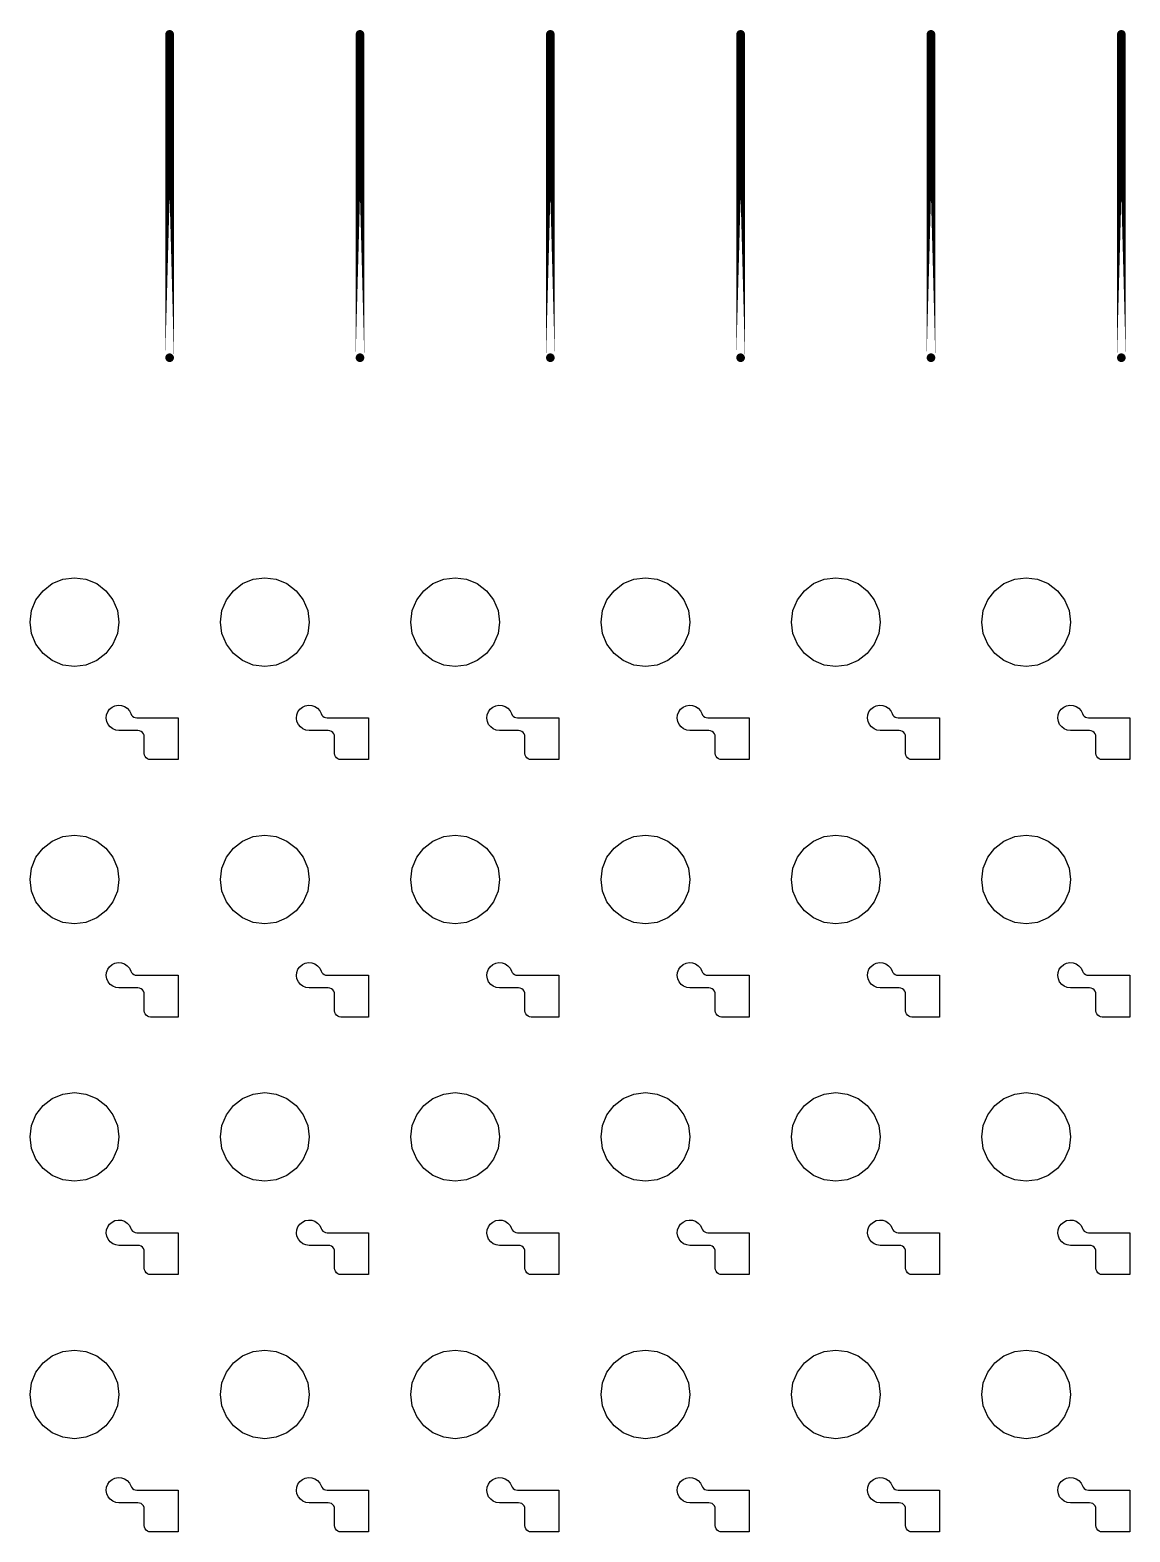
# Model space of a CAD drawing. Extents: x 11 to 212, y 11 to 212.
# Drawn here: x 132.85 to 143.04, y 161.51 to 175.44 of the extents above; entities that cross this region are included whole.
import ezdxf

# ---------------------------------------------------------------- set-up
doc = ezdxf.new("R2010")
doc.units = 0
doc.layers.get('0').update_dxf_attribs({"linetype": 'continuous'})
doc.layers.add('C3', color=7, linetype='continuous')

# ---------------------------------------------------------------- blocks, each defined once
blk = doc.blocks.new('cutlineendpoint')
at = {"const_width": 0.04}
blk.add_lwpolyline([(-0.02, 0, 1), (0.02, 0, 1)], format="xyb", close=True, dxfattribs=at)

msp = doc.modelspace()

# ---------------------------------------------------------------- linework, layer by layer
at = {"layer": 'C3', "const_width": 0.08}
for points in [[(134.141, 172.4), (134.141, 175.4)], [(135.906, 172.4), (135.906, 175.4)], [(137.671, 172.4), (137.671, 175.4)], [(139.435, 172.4), (139.435, 175.4)], [(141.2, 172.4), (141.2, 175.4)], [(142.965, 172.4), (142.965, 175.4)]]:
    msp.add_lwpolyline(points, close=True, dxfattribs=at)
at = {"layer": 'C3'}
for points in [[(133.671, 169.947), (133.657, 169.84), (133.615, 169.741), (133.55, 169.656), (133.465, 169.59), (133.365, 169.549), (133.259, 169.535), (133.152, 169.549), (133.053, 169.59), (132.968, 169.656), (132.902, 169.741), (132.861, 169.84), (132.847, 169.947), (132.861, 170.054), (132.902, 170.153), (132.968, 170.238), (133.053, 170.304), (133.152, 170.345), (133.259, 170.359), (133.365, 170.345), (133.465, 170.304), (133.55, 170.238), (133.615, 170.153), (133.657, 170.054)], [(135.435, 169.947), (135.421, 169.84), (135.38, 169.741), (135.315, 169.656), (135.229, 169.59), (135.13, 169.549), (135.024, 169.535), (134.917, 169.549), (134.818, 169.59), (134.732, 169.656), (134.667, 169.741), (134.626, 169.84), (134.612, 169.947), (134.626, 170.054), (134.667, 170.153), (134.732, 170.238), (134.818, 170.304), (134.917, 170.345), (135.024, 170.359), (135.13, 170.345), (135.229, 170.304), (135.315, 170.238), (135.38, 170.153), (135.421, 170.054)], [(137.2, 169.947), (137.186, 169.84), (137.145, 169.741), (137.079, 169.656), (136.994, 169.59), (136.895, 169.549), (136.788, 169.535), (136.682, 169.549), (136.582, 169.59), (136.497, 169.656), (136.432, 169.741), (136.391, 169.84), (136.376, 169.947), (136.391, 170.054), (136.432, 170.153), (136.497, 170.238), (136.582, 170.304), (136.682, 170.345), (136.788, 170.359), (136.895, 170.345), (136.994, 170.304), (137.079, 170.238), (137.145, 170.153), (137.186, 170.054)], [(138.965, 169.947), (138.951, 169.84), (138.91, 169.741), (138.844, 169.656), (138.759, 169.59), (138.66, 169.549), (138.553, 169.535), (138.446, 169.549), (138.347, 169.59), (138.262, 169.656), (138.196, 169.741), (138.155, 169.84), (138.141, 169.947), (138.155, 170.054), (138.196, 170.153), (138.262, 170.238), (138.347, 170.304), (138.446, 170.345), (138.553, 170.359), (138.66, 170.345), (138.759, 170.304), (138.844, 170.238), (138.91, 170.153), (138.951, 170.054)], [(140.729, 169.947), (140.715, 169.84), (140.674, 169.741), (140.609, 169.656), (140.524, 169.59), (140.424, 169.549), (140.318, 169.535), (140.211, 169.549), (140.112, 169.59), (140.026, 169.656), (139.961, 169.741), (139.92, 169.84), (139.906, 169.947), (139.92, 170.054), (139.961, 170.153), (140.026, 170.238), (140.112, 170.304), (140.211, 170.345), (140.318, 170.359), (140.424, 170.345), (140.524, 170.304), (140.609, 170.238), (140.674, 170.153), (140.715, 170.054)], [(142.494, 169.947), (142.48, 169.84), (142.439, 169.741), (142.374, 169.656), (142.288, 169.59), (142.189, 169.549), (142.082, 169.535), (141.976, 169.549), (141.876, 169.59), (141.791, 169.656), (141.726, 169.741), (141.685, 169.84), (141.671, 169.947), (141.685, 170.054), (141.726, 170.153), (141.791, 170.238), (141.876, 170.304), (141.976, 170.345), (142.082, 170.359), (142.189, 170.345), (142.288, 170.304), (142.374, 170.238), (142.439, 170.153), (142.48, 170.054)], [(133.965, 168.671), (133.949, 168.673), (133.935, 168.678), (133.923, 168.688), (133.914, 168.7), (133.908, 168.714), (133.906, 168.729), (133.906, 168.882), (133.904, 168.898), (133.898, 168.912), (133.889, 168.924), (133.876, 168.933), (133.862, 168.939), (133.847, 168.941), (133.671, 168.941), (133.641, 168.945), (133.613, 168.956), (133.589, 168.974), (133.57, 168.998), (133.558, 169.026), (133.553, 169.056), (133.556, 169.086), (133.567, 169.114), (133.584, 169.139), (133.607, 169.158), (133.634, 169.171), (133.664, 169.176), (133.694, 169.174), (133.723, 169.164), (133.748, 169.148), (133.768, 169.125), (133.782, 169.098), (133.788, 169.085), (133.797, 169.074), (133.809, 169.066), (133.823, 169.061), (133.837, 169.059), (134.221, 169.059), (134.221, 168.671)], [(135.729, 168.671), (135.714, 168.673), (135.7, 168.678), (135.688, 168.688), (135.678, 168.7), (135.673, 168.714), (135.671, 168.729), (135.671, 168.882), (135.669, 168.898), (135.663, 168.912), (135.653, 168.924), (135.641, 168.933), (135.627, 168.939), (135.612, 168.941), (135.435, 168.941), (135.405, 168.945), (135.377, 168.956), (135.353, 168.974), (135.335, 168.998), (135.322, 169.026), (135.318, 169.056), (135.321, 169.086), (135.331, 169.114), (135.349, 169.139), (135.372, 169.158), (135.399, 169.171), (135.429, 169.176), (135.459, 169.174), (135.487, 169.164), (135.513, 169.148), (135.533, 169.125), (135.546, 169.098), (135.553, 169.085), (135.562, 169.074), (135.574, 169.066), (135.587, 169.061), (135.602, 169.059), (135.986, 169.059), (135.986, 168.671)], [(137.494, 168.671), (137.479, 168.673), (137.465, 168.678), (137.453, 168.688), (137.443, 168.7), (137.437, 168.714), (137.435, 168.729), (137.435, 168.882), (137.433, 168.898), (137.427, 168.912), (137.418, 168.924), (137.406, 168.933), (137.392, 168.939), (137.376, 168.941), (137.2, 168.941), (137.17, 168.945), (137.142, 168.956), (137.118, 168.974), (137.099, 168.998), (137.087, 169.026), (137.082, 169.056), (137.085, 169.086), (137.096, 169.114), (137.113, 169.139), (137.137, 169.158), (137.164, 169.171), (137.194, 169.176), (137.224, 169.174), (137.252, 169.164), (137.277, 169.148), (137.297, 169.125), (137.311, 169.098), (137.317, 169.085), (137.327, 169.074), (137.339, 169.066), (137.352, 169.061), (137.366, 169.059), (137.751, 169.059), (137.751, 168.671)], [(139.259, 168.671), (139.244, 168.673), (139.229, 168.678), (139.217, 168.688), (139.208, 168.7), (139.202, 168.714), (139.2, 168.729), (139.2, 168.882), (139.198, 168.898), (139.192, 168.912), (139.183, 168.924), (139.171, 168.933), (139.156, 168.939), (139.141, 168.941), (138.965, 168.941), (138.935, 168.945), (138.907, 168.956), (138.883, 168.974), (138.864, 168.998), (138.852, 169.026), (138.847, 169.056), (138.85, 169.086), (138.861, 169.114), (138.878, 169.139), (138.901, 169.158), (138.929, 169.171), (138.958, 169.176), (138.988, 169.174), (139.017, 169.164), (139.042, 169.148), (139.062, 169.125), (139.076, 169.098), (139.082, 169.085), (139.091, 169.074), (139.103, 169.066), (139.117, 169.061), (139.131, 169.059), (139.515, 169.059), (139.515, 168.671)], [(141.024, 168.671), (141.008, 168.673), (140.994, 168.678), (140.982, 168.688), (140.973, 168.7), (140.967, 168.714), (140.965, 168.729), (140.965, 168.882), (140.963, 168.898), (140.957, 168.912), (140.947, 168.924), (140.935, 168.933), (140.921, 168.939), (140.906, 168.941), (140.729, 168.941), (140.699, 168.945), (140.672, 168.956), (140.647, 168.974), (140.629, 168.998), (140.617, 169.026), (140.612, 169.056), (140.615, 169.086), (140.625, 169.114), (140.643, 169.139), (140.666, 169.158), (140.693, 169.171), (140.723, 169.176), (140.753, 169.174), (140.782, 169.164), (140.807, 169.148), (140.827, 169.125), (140.84, 169.098), (140.847, 169.085), (140.856, 169.074), (140.868, 169.066), (140.881, 169.061), (140.896, 169.059), (141.28, 169.059), (141.28, 168.671)], [(142.788, 168.671), (142.773, 168.673), (142.759, 168.678), (142.747, 168.688), (142.737, 168.7), (142.731, 168.714), (142.729, 168.729), (142.729, 168.882), (142.727, 168.898), (142.722, 168.912), (142.712, 168.924), (142.7, 168.933), (142.686, 168.939), (142.671, 168.941), (142.494, 168.941), (142.464, 168.945), (142.436, 168.956), (142.412, 168.974), (142.393, 168.998), (142.381, 169.026), (142.377, 169.056), (142.38, 169.086), (142.39, 169.114), (142.408, 169.139), (142.431, 169.158), (142.458, 169.171), (142.488, 169.176), (142.518, 169.174), (142.546, 169.164), (142.571, 169.148), (142.591, 169.125), (142.605, 169.098), (142.611, 169.085), (142.621, 169.074), (142.633, 169.066), (142.646, 169.061), (142.66, 169.059), (143.045, 169.059), (143.045, 168.671)], [(133.671, 167.559), (133.657, 167.452), (133.615, 167.353), (133.55, 167.268), (133.465, 167.202), (133.365, 167.161), (133.259, 167.147), (133.152, 167.161), (133.053, 167.202), (132.968, 167.268), (132.902, 167.353), (132.861, 167.452), (132.847, 167.559), (132.861, 167.665), (132.902, 167.765), (132.968, 167.85), (133.053, 167.915), (133.152, 167.957), (133.259, 167.971), (133.365, 167.957), (133.465, 167.915), (133.55, 167.85), (133.615, 167.765), (133.657, 167.665)], [(135.435, 167.559), (135.421, 167.452), (135.38, 167.353), (135.315, 167.268), (135.229, 167.202), (135.13, 167.161), (135.024, 167.147), (134.917, 167.161), (134.818, 167.202), (134.732, 167.268), (134.667, 167.353), (134.626, 167.452), (134.612, 167.559), (134.626, 167.665), (134.667, 167.765), (134.732, 167.85), (134.818, 167.915), (134.917, 167.957), (135.024, 167.971), (135.13, 167.957), (135.229, 167.915), (135.315, 167.85), (135.38, 167.765), (135.421, 167.665)], [(137.2, 167.559), (137.186, 167.452), (137.145, 167.353), (137.079, 167.268), (136.994, 167.202), (136.895, 167.161), (136.788, 167.147), (136.682, 167.161), (136.582, 167.202), (136.497, 167.268), (136.432, 167.353), (136.391, 167.452), (136.376, 167.559), (136.391, 167.665), (136.432, 167.765), (136.497, 167.85), (136.582, 167.915), (136.682, 167.957), (136.788, 167.971), (136.895, 167.957), (136.994, 167.915), (137.079, 167.85), (137.145, 167.765), (137.186, 167.665)], [(138.965, 167.559), (138.951, 167.452), (138.91, 167.353), (138.844, 167.268), (138.759, 167.202), (138.66, 167.161), (138.553, 167.147), (138.446, 167.161), (138.347, 167.202), (138.262, 167.268), (138.196, 167.353), (138.155, 167.452), (138.141, 167.559), (138.155, 167.665), (138.196, 167.765), (138.262, 167.85), (138.347, 167.915), (138.446, 167.957), (138.553, 167.971), (138.66, 167.957), (138.759, 167.915), (138.844, 167.85), (138.91, 167.765), (138.951, 167.665)], [(140.729, 167.559), (140.715, 167.452), (140.674, 167.353), (140.609, 167.268), (140.524, 167.202), (140.424, 167.161), (140.318, 167.147), (140.211, 167.161), (140.112, 167.202), (140.026, 167.268), (139.961, 167.353), (139.92, 167.452), (139.906, 167.559), (139.92, 167.665), (139.961, 167.765), (140.026, 167.85), (140.112, 167.915), (140.211, 167.957), (140.318, 167.971), (140.424, 167.957), (140.524, 167.915), (140.609, 167.85), (140.674, 167.765), (140.715, 167.665)], [(142.494, 167.559), (142.48, 167.452), (142.439, 167.353), (142.374, 167.268), (142.288, 167.202), (142.189, 167.161), (142.082, 167.147), (141.976, 167.161), (141.876, 167.202), (141.791, 167.268), (141.726, 167.353), (141.685, 167.452), (141.671, 167.559), (141.685, 167.665), (141.726, 167.765), (141.791, 167.85), (141.876, 167.915), (141.976, 167.957), (142.082, 167.971), (142.189, 167.957), (142.288, 167.915), (142.374, 167.85), (142.439, 167.765), (142.48, 167.665)], [(133.965, 166.282), (133.949, 166.284), (133.935, 166.29), (133.923, 166.3), (133.914, 166.312), (133.908, 166.326), (133.906, 166.341), (133.906, 166.494), (133.904, 166.509), (133.898, 166.524), (133.889, 166.536), (133.876, 166.545), (133.862, 166.551), (133.847, 166.553), (133.671, 166.553), (133.641, 166.557), (133.613, 166.568), (133.589, 166.586), (133.57, 166.61), (133.558, 166.638), (133.553, 166.667), (133.556, 166.697), (133.567, 166.726), (133.584, 166.75), (133.607, 166.77), (133.634, 166.783), (133.664, 166.788), (133.694, 166.786), (133.723, 166.776), (133.748, 166.759), (133.768, 166.737), (133.782, 166.71), (133.788, 166.697), (133.797, 166.686), (133.809, 166.678), (133.823, 166.672), (133.837, 166.671), (134.221, 166.671), (134.221, 166.282)], [(135.729, 166.282), (135.714, 166.284), (135.7, 166.29), (135.688, 166.3), (135.678, 166.312), (135.673, 166.326), (135.671, 166.341), (135.671, 166.494), (135.669, 166.509), (135.663, 166.524), (135.653, 166.536), (135.641, 166.545), (135.627, 166.551), (135.612, 166.553), (135.435, 166.553), (135.405, 166.557), (135.377, 166.568), (135.353, 166.586), (135.335, 166.61), (135.322, 166.638), (135.318, 166.667), (135.321, 166.697), (135.331, 166.726), (135.349, 166.75), (135.372, 166.77), (135.399, 166.783), (135.429, 166.788), (135.459, 166.786), (135.487, 166.776), (135.513, 166.759), (135.533, 166.737), (135.546, 166.71), (135.553, 166.697), (135.562, 166.686), (135.574, 166.678), (135.587, 166.672), (135.602, 166.671), (135.986, 166.671), (135.986, 166.282)], [(137.494, 166.282), (137.479, 166.284), (137.465, 166.29), (137.453, 166.3), (137.443, 166.312), (137.437, 166.326), (137.435, 166.341), (137.435, 166.494), (137.433, 166.509), (137.427, 166.524), (137.418, 166.536), (137.406, 166.545), (137.392, 166.551), (137.376, 166.553), (137.2, 166.553), (137.17, 166.557), (137.142, 166.568), (137.118, 166.586), (137.099, 166.61), (137.087, 166.638), (137.082, 166.667), (137.085, 166.697), (137.096, 166.726), (137.113, 166.75), (137.137, 166.77), (137.164, 166.783), (137.194, 166.788), (137.224, 166.786), (137.252, 166.776), (137.277, 166.759), (137.297, 166.737), (137.311, 166.71), (137.317, 166.697), (137.327, 166.686), (137.339, 166.678), (137.352, 166.672), (137.366, 166.671), (137.751, 166.671), (137.751, 166.282)], [(139.259, 166.282), (139.244, 166.284), (139.229, 166.29), (139.217, 166.3), (139.208, 166.312), (139.202, 166.326), (139.2, 166.341), (139.2, 166.494), (139.198, 166.509), (139.192, 166.524), (139.183, 166.536), (139.171, 166.545), (139.156, 166.551), (139.141, 166.553), (138.965, 166.553), (138.935, 166.557), (138.907, 166.568), (138.883, 166.586), (138.864, 166.61), (138.852, 166.638), (138.847, 166.667), (138.85, 166.697), (138.861, 166.726), (138.878, 166.75), (138.901, 166.77), (138.929, 166.783), (138.958, 166.788), (138.988, 166.786), (139.017, 166.776), (139.042, 166.759), (139.062, 166.737), (139.076, 166.71), (139.082, 166.697), (139.091, 166.686), (139.103, 166.678), (139.117, 166.672), (139.131, 166.671), (139.515, 166.671), (139.515, 166.282)], [(141.024, 166.282), (141.008, 166.284), (140.994, 166.29), (140.982, 166.3), (140.973, 166.312), (140.967, 166.326), (140.965, 166.341), (140.965, 166.494), (140.963, 166.509), (140.957, 166.524), (140.947, 166.536), (140.935, 166.545), (140.921, 166.551), (140.906, 166.553), (140.729, 166.553), (140.699, 166.557), (140.672, 166.568), (140.647, 166.586), (140.629, 166.61), (140.617, 166.638), (140.612, 166.667), (140.615, 166.697), (140.625, 166.726), (140.643, 166.75), (140.666, 166.77), (140.693, 166.783), (140.723, 166.788), (140.753, 166.786), (140.782, 166.776), (140.807, 166.759), (140.827, 166.737), (140.84, 166.71), (140.847, 166.697), (140.856, 166.686), (140.868, 166.678), (140.881, 166.672), (140.896, 166.671), (141.28, 166.671), (141.28, 166.282)], [(142.788, 166.282), (142.773, 166.284), (142.759, 166.29), (142.747, 166.3), (142.737, 166.312), (142.731, 166.326), (142.729, 166.341), (142.729, 166.494), (142.727, 166.509), (142.722, 166.524), (142.712, 166.536), (142.7, 166.545), (142.686, 166.551), (142.671, 166.553), (142.494, 166.553), (142.464, 166.557), (142.436, 166.568), (142.412, 166.586), (142.393, 166.61), (142.381, 166.638), (142.377, 166.667), (142.38, 166.697), (142.39, 166.726), (142.408, 166.75), (142.431, 166.77), (142.458, 166.783), (142.488, 166.788), (142.518, 166.786), (142.546, 166.776), (142.571, 166.759), (142.591, 166.737), (142.605, 166.71), (142.611, 166.697), (142.621, 166.686), (142.633, 166.678), (142.646, 166.672), (142.66, 166.671), (143.045, 166.671), (143.045, 166.282)], [(133.671, 165.171), (133.657, 165.064), (133.615, 164.965), (133.55, 164.879), (133.465, 164.814), (133.365, 164.773), (133.259, 164.759), (133.152, 164.773), (133.053, 164.814), (132.968, 164.879), (132.902, 164.965), (132.861, 165.064), (132.847, 165.171), (132.861, 165.277), (132.902, 165.376), (132.968, 165.462), (133.053, 165.527), (133.152, 165.568), (133.259, 165.582), (133.365, 165.568), (133.465, 165.527), (133.55, 165.462), (133.615, 165.376), (133.657, 165.277)], [(135.435, 165.171), (135.421, 165.064), (135.38, 164.965), (135.315, 164.879), (135.229, 164.814), (135.13, 164.773), (135.024, 164.759), (134.917, 164.773), (134.818, 164.814), (134.732, 164.879), (134.667, 164.965), (134.626, 165.064), (134.612, 165.171), (134.626, 165.277), (134.667, 165.376), (134.732, 165.462), (134.818, 165.527), (134.917, 165.568), (135.024, 165.582), (135.13, 165.568), (135.229, 165.527), (135.315, 165.462), (135.38, 165.376), (135.421, 165.277)], [(137.2, 165.171), (137.186, 165.064), (137.145, 164.965), (137.079, 164.879), (136.994, 164.814), (136.895, 164.773), (136.788, 164.759), (136.682, 164.773), (136.582, 164.814), (136.497, 164.879), (136.432, 164.965), (136.391, 165.064), (136.376, 165.171), (136.391, 165.277), (136.432, 165.376), (136.497, 165.462), (136.582, 165.527), (136.682, 165.568), (136.788, 165.582), (136.895, 165.568), (136.994, 165.527), (137.079, 165.462), (137.145, 165.376), (137.186, 165.277)], [(138.965, 165.171), (138.951, 165.064), (138.91, 164.965), (138.844, 164.879), (138.759, 164.814), (138.66, 164.773), (138.553, 164.759), (138.446, 164.773), (138.347, 164.814), (138.262, 164.879), (138.196, 164.965), (138.155, 165.064), (138.141, 165.171), (138.155, 165.277), (138.196, 165.376), (138.262, 165.462), (138.347, 165.527), (138.446, 165.568), (138.553, 165.582), (138.66, 165.568), (138.759, 165.527), (138.844, 165.462), (138.91, 165.376), (138.951, 165.277)], [(140.729, 165.171), (140.715, 165.064), (140.674, 164.965), (140.609, 164.879), (140.524, 164.814), (140.424, 164.773), (140.318, 164.759), (140.211, 164.773), (140.112, 164.814), (140.026, 164.879), (139.961, 164.965), (139.92, 165.064), (139.906, 165.171), (139.92, 165.277), (139.961, 165.376), (140.026, 165.462), (140.112, 165.527), (140.211, 165.568), (140.318, 165.582), (140.424, 165.568), (140.524, 165.527), (140.609, 165.462), (140.674, 165.376), (140.715, 165.277)], [(142.494, 165.171), (142.48, 165.064), (142.439, 164.965), (142.374, 164.879), (142.288, 164.814), (142.189, 164.773), (142.082, 164.759), (141.976, 164.773), (141.876, 164.814), (141.791, 164.879), (141.726, 164.965), (141.685, 165.064), (141.671, 165.171), (141.685, 165.277), (141.726, 165.376), (141.791, 165.462), (141.876, 165.527), (141.976, 165.568), (142.082, 165.582), (142.189, 165.568), (142.288, 165.527), (142.374, 165.462), (142.439, 165.376), (142.48, 165.277)], [(133.965, 163.894), (133.949, 163.896), (133.935, 163.902), (133.923, 163.911), (133.914, 163.924), (133.908, 163.938), (133.906, 163.953), (133.906, 164.106), (133.904, 164.121), (133.898, 164.135), (133.889, 164.147), (133.876, 164.157), (133.862, 164.163), (133.847, 164.165), (133.671, 164.165), (133.641, 164.169), (133.613, 164.18), (133.589, 164.198), (133.57, 164.222), (133.558, 164.249), (133.553, 164.279), (133.556, 164.309), (133.567, 164.337), (133.584, 164.362), (133.607, 164.381), (133.634, 164.394), (133.664, 164.4), (133.694, 164.398), (133.723, 164.388), (133.748, 164.371), (133.768, 164.348), (133.782, 164.322), (133.788, 164.309), (133.797, 164.298), (133.809, 164.289), (133.823, 164.284), (133.837, 164.282), (134.221, 164.282), (134.221, 163.894)], [(135.729, 163.894), (135.714, 163.896), (135.7, 163.902), (135.688, 163.911), (135.678, 163.924), (135.673, 163.938), (135.671, 163.953), (135.671, 164.106), (135.669, 164.121), (135.663, 164.135), (135.653, 164.147), (135.641, 164.157), (135.627, 164.163), (135.612, 164.165), (135.435, 164.165), (135.405, 164.169), (135.377, 164.18), (135.353, 164.198), (135.335, 164.222), (135.322, 164.249), (135.318, 164.279), (135.321, 164.309), (135.331, 164.337), (135.349, 164.362), (135.372, 164.381), (135.399, 164.394), (135.429, 164.4), (135.459, 164.398), (135.487, 164.388), (135.513, 164.371), (135.533, 164.348), (135.546, 164.322), (135.553, 164.309), (135.562, 164.298), (135.574, 164.289), (135.587, 164.284), (135.602, 164.282), (135.986, 164.282), (135.986, 163.894)], [(137.494, 163.894), (137.479, 163.896), (137.465, 163.902), (137.453, 163.911), (137.443, 163.924), (137.437, 163.938), (137.435, 163.953), (137.435, 164.106), (137.433, 164.121), (137.427, 164.135), (137.418, 164.147), (137.406, 164.157), (137.392, 164.163), (137.376, 164.165), (137.2, 164.165), (137.17, 164.169), (137.142, 164.18), (137.118, 164.198), (137.099, 164.222), (137.087, 164.249), (137.082, 164.279), (137.085, 164.309), (137.096, 164.337), (137.113, 164.362), (137.137, 164.381), (137.164, 164.394), (137.194, 164.4), (137.224, 164.398), (137.252, 164.388), (137.277, 164.371), (137.297, 164.348), (137.311, 164.322), (137.317, 164.309), (137.327, 164.298), (137.339, 164.289), (137.352, 164.284), (137.366, 164.282), (137.751, 164.282), (137.751, 163.894)], [(139.259, 163.894), (139.244, 163.896), (139.229, 163.902), (139.217, 163.911), (139.208, 163.924), (139.202, 163.938), (139.2, 163.953), (139.2, 164.106), (139.198, 164.121), (139.192, 164.135), (139.183, 164.147), (139.171, 164.157), (139.156, 164.163), (139.141, 164.165), (138.965, 164.165), (138.935, 164.169), (138.907, 164.18), (138.883, 164.198), (138.864, 164.222), (138.852, 164.249), (138.847, 164.279), (138.85, 164.309), (138.861, 164.337), (138.878, 164.362), (138.901, 164.381), (138.929, 164.394), (138.958, 164.4), (138.988, 164.398), (139.017, 164.388), (139.042, 164.371), (139.062, 164.348), (139.076, 164.322), (139.082, 164.309), (139.091, 164.298), (139.103, 164.289), (139.117, 164.284), (139.131, 164.282), (139.515, 164.282), (139.515, 163.894)], [(141.024, 163.894), (141.008, 163.896), (140.994, 163.902), (140.982, 163.911), (140.973, 163.924), (140.967, 163.938), (140.965, 163.953), (140.965, 164.106), (140.963, 164.121), (140.957, 164.135), (140.947, 164.147), (140.935, 164.157), (140.921, 164.163), (140.906, 164.165), (140.729, 164.165), (140.699, 164.169), (140.672, 164.18), (140.647, 164.198), (140.629, 164.222), (140.617, 164.249), (140.612, 164.279), (140.615, 164.309), (140.625, 164.337), (140.643, 164.362), (140.666, 164.381), (140.693, 164.394), (140.723, 164.4), (140.753, 164.398), (140.782, 164.388), (140.807, 164.371), (140.827, 164.348), (140.84, 164.322), (140.847, 164.309), (140.856, 164.298), (140.868, 164.289), (140.881, 164.284), (140.896, 164.282), (141.28, 164.282), (141.28, 163.894)], [(142.788, 163.894), (142.773, 163.896), (142.759, 163.902), (142.747, 163.911), (142.737, 163.924), (142.731, 163.938), (142.729, 163.953), (142.729, 164.106), (142.727, 164.121), (142.722, 164.135), (142.712, 164.147), (142.7, 164.157), (142.686, 164.163), (142.671, 164.165), (142.494, 164.165), (142.464, 164.169), (142.436, 164.18), (142.412, 164.198), (142.393, 164.222), (142.381, 164.249), (142.377, 164.279), (142.38, 164.309), (142.39, 164.337), (142.408, 164.362), (142.431, 164.381), (142.458, 164.394), (142.488, 164.4), (142.518, 164.398), (142.546, 164.388), (142.571, 164.371), (142.591, 164.348), (142.605, 164.322), (142.611, 164.309), (142.621, 164.298), (142.633, 164.289), (142.646, 164.284), (142.66, 164.282), (143.045, 164.282), (143.045, 163.894)], [(133.671, 162.782), (133.657, 162.676), (133.615, 162.576), (133.55, 162.491), (133.465, 162.426), (133.365, 162.385), (133.259, 162.371), (133.152, 162.385), (133.053, 162.426), (132.968, 162.491), (132.902, 162.576), (132.861, 162.676), (132.847, 162.782), (132.861, 162.889), (132.902, 162.988), (132.968, 163.074), (133.053, 163.139), (133.152, 163.18), (133.259, 163.194), (133.365, 163.18), (133.465, 163.139), (133.55, 163.074), (133.615, 162.988), (133.657, 162.889)], [(135.435, 162.782), (135.421, 162.676), (135.38, 162.576), (135.315, 162.491), (135.229, 162.426), (135.13, 162.385), (135.024, 162.371), (134.917, 162.385), (134.818, 162.426), (134.732, 162.491), (134.667, 162.576), (134.626, 162.676), (134.612, 162.782), (134.626, 162.889), (134.667, 162.988), (134.732, 163.074), (134.818, 163.139), (134.917, 163.18), (135.024, 163.194), (135.13, 163.18), (135.229, 163.139), (135.315, 163.074), (135.38, 162.988), (135.421, 162.889)], [(137.2, 162.782), (137.186, 162.676), (137.145, 162.576), (137.079, 162.491), (136.994, 162.426), (136.895, 162.385), (136.788, 162.371), (136.682, 162.385), (136.582, 162.426), (136.497, 162.491), (136.432, 162.576), (136.391, 162.676), (136.376, 162.782), (136.391, 162.889), (136.432, 162.988), (136.497, 163.074), (136.582, 163.139), (136.682, 163.18), (136.788, 163.194), (136.895, 163.18), (136.994, 163.139), (137.079, 163.074), (137.145, 162.988), (137.186, 162.889)], [(138.965, 162.782), (138.951, 162.676), (138.91, 162.576), (138.844, 162.491), (138.759, 162.426), (138.66, 162.385), (138.553, 162.371), (138.446, 162.385), (138.347, 162.426), (138.262, 162.491), (138.196, 162.576), (138.155, 162.676), (138.141, 162.782), (138.155, 162.889), (138.196, 162.988), (138.262, 163.074), (138.347, 163.139), (138.446, 163.18), (138.553, 163.194), (138.66, 163.18), (138.759, 163.139), (138.844, 163.074), (138.91, 162.988), (138.951, 162.889)], [(140.729, 162.782), (140.715, 162.676), (140.674, 162.576), (140.609, 162.491), (140.524, 162.426), (140.424, 162.385), (140.318, 162.371), (140.211, 162.385), (140.112, 162.426), (140.026, 162.491), (139.961, 162.576), (139.92, 162.676), (139.906, 162.782), (139.92, 162.889), (139.961, 162.988), (140.026, 163.074), (140.112, 163.139), (140.211, 163.18), (140.318, 163.194), (140.424, 163.18), (140.524, 163.139), (140.609, 163.074), (140.674, 162.988), (140.715, 162.889)], [(142.494, 162.782), (142.48, 162.676), (142.439, 162.576), (142.374, 162.491), (142.288, 162.426), (142.189, 162.385), (142.082, 162.371), (141.976, 162.385), (141.876, 162.426), (141.791, 162.491), (141.726, 162.576), (141.685, 162.676), (141.671, 162.782), (141.685, 162.889), (141.726, 162.988), (141.791, 163.074), (141.876, 163.139), (141.976, 163.18), (142.082, 163.194), (142.189, 163.18), (142.288, 163.139), (142.374, 163.074), (142.439, 162.988), (142.48, 162.889)], [(133.965, 161.506), (133.949, 161.508), (133.935, 161.514), (133.923, 161.523), (133.914, 161.535), (133.908, 161.549), (133.906, 161.565), (133.906, 161.718), (133.904, 161.733), (133.898, 161.747), (133.889, 161.759), (133.876, 161.769), (133.862, 161.774), (133.847, 161.776), (133.671, 161.776), (133.641, 161.78), (133.613, 161.792), (133.589, 161.81), (133.57, 161.833), (133.558, 161.861), (133.553, 161.891), (133.556, 161.921), (133.567, 161.949), (133.584, 161.974), (133.607, 161.993), (133.634, 162.006), (133.664, 162.012), (133.694, 162.009), (133.723, 162), (133.748, 161.983), (133.768, 161.96), (133.782, 161.933), (133.788, 161.92), (133.797, 161.909), (133.809, 161.901), (133.823, 161.896), (133.837, 161.894), (134.221, 161.894), (134.221, 161.506)], [(135.729, 161.506), (135.714, 161.508), (135.7, 161.514), (135.688, 161.523), (135.678, 161.535), (135.673, 161.549), (135.671, 161.565), (135.671, 161.718), (135.669, 161.733), (135.663, 161.747), (135.653, 161.759), (135.641, 161.769), (135.627, 161.774), (135.612, 161.776), (135.435, 161.776), (135.405, 161.78), (135.377, 161.792), (135.353, 161.81), (135.335, 161.833), (135.322, 161.861), (135.318, 161.891), (135.321, 161.921), (135.331, 161.949), (135.349, 161.974), (135.372, 161.993), (135.399, 162.006), (135.429, 162.012), (135.459, 162.009), (135.487, 162), (135.513, 161.983), (135.533, 161.96), (135.546, 161.933), (135.553, 161.92), (135.562, 161.909), (135.574, 161.901), (135.587, 161.896), (135.602, 161.894), (135.986, 161.894), (135.986, 161.506)], [(137.494, 161.506), (137.479, 161.508), (137.465, 161.514), (137.453, 161.523), (137.443, 161.535), (137.437, 161.549), (137.435, 161.565), (137.435, 161.718), (137.433, 161.733), (137.427, 161.747), (137.418, 161.759), (137.406, 161.769), (137.392, 161.774), (137.376, 161.776), (137.2, 161.776), (137.17, 161.78), (137.142, 161.792), (137.118, 161.81), (137.099, 161.833), (137.087, 161.861), (137.082, 161.891), (137.085, 161.921), (137.096, 161.949), (137.113, 161.974), (137.137, 161.993), (137.164, 162.006), (137.194, 162.012), (137.224, 162.009), (137.252, 162), (137.277, 161.983), (137.297, 161.96), (137.311, 161.933), (137.317, 161.92), (137.327, 161.909), (137.339, 161.901), (137.352, 161.896), (137.366, 161.894), (137.751, 161.894), (137.751, 161.506)], [(139.259, 161.506), (139.244, 161.508), (139.229, 161.514), (139.217, 161.523), (139.208, 161.535), (139.202, 161.549), (139.2, 161.565), (139.2, 161.718), (139.198, 161.733), (139.192, 161.747), (139.183, 161.759), (139.171, 161.769), (139.156, 161.774), (139.141, 161.776), (138.965, 161.776), (138.935, 161.78), (138.907, 161.792), (138.883, 161.81), (138.864, 161.833), (138.852, 161.861), (138.847, 161.891), (138.85, 161.921), (138.861, 161.949), (138.878, 161.974), (138.901, 161.993), (138.929, 162.006), (138.958, 162.012), (138.988, 162.009), (139.017, 162), (139.042, 161.983), (139.062, 161.96), (139.076, 161.933), (139.082, 161.92), (139.091, 161.909), (139.103, 161.901), (139.117, 161.896), (139.131, 161.894), (139.515, 161.894), (139.515, 161.506)], [(141.024, 161.506), (141.008, 161.508), (140.994, 161.514), (140.982, 161.523), (140.973, 161.535), (140.967, 161.549), (140.965, 161.565), (140.965, 161.718), (140.963, 161.733), (140.957, 161.747), (140.947, 161.759), (140.935, 161.769), (140.921, 161.774), (140.906, 161.776), (140.729, 161.776), (140.699, 161.78), (140.672, 161.792), (140.647, 161.81), (140.629, 161.833), (140.617, 161.861), (140.612, 161.891), (140.615, 161.921), (140.625, 161.949), (140.643, 161.974), (140.666, 161.993), (140.693, 162.006), (140.723, 162.012), (140.753, 162.009), (140.782, 162), (140.807, 161.983), (140.827, 161.96), (140.84, 161.933), (140.847, 161.92), (140.856, 161.909), (140.868, 161.901), (140.881, 161.896), (140.896, 161.894), (141.28, 161.894), (141.28, 161.506)], [(142.788, 161.506), (142.773, 161.508), (142.759, 161.514), (142.747, 161.523), (142.737, 161.535), (142.731, 161.549), (142.729, 161.565), (142.729, 161.718), (142.727, 161.733), (142.722, 161.747), (142.712, 161.759), (142.7, 161.769), (142.686, 161.774), (142.671, 161.776), (142.494, 161.776), (142.464, 161.78), (142.436, 161.792), (142.412, 161.81), (142.393, 161.833), (142.381, 161.861), (142.377, 161.891), (142.38, 161.921), (142.39, 161.949), (142.408, 161.974), (142.431, 161.993), (142.458, 162.006), (142.488, 162.012), (142.518, 162.009), (142.546, 162), (142.571, 161.983), (142.591, 161.96), (142.605, 161.933), (142.611, 161.92), (142.621, 161.909), (142.633, 161.901), (142.646, 161.896), (142.66, 161.894), (143.045, 161.894), (143.045, 161.506)]]:
    msp.add_lwpolyline(points, close=True, dxfattribs=at)

# ---------------------------------------------------------------- block references
for p in [(134.141, 175.4), (135.906, 175.4), (137.671, 175.4), (139.435, 175.4), (141.2, 175.4), (142.965, 175.4), (134.141, 172.4), (135.906, 172.4), (137.671, 172.4), (139.435, 172.4), (141.2, 172.4), (142.965, 172.4)]:
    msp.add_blockref('cutlineendpoint', p, dxfattribs=at)

doc.saveas('drawing.dxf')
